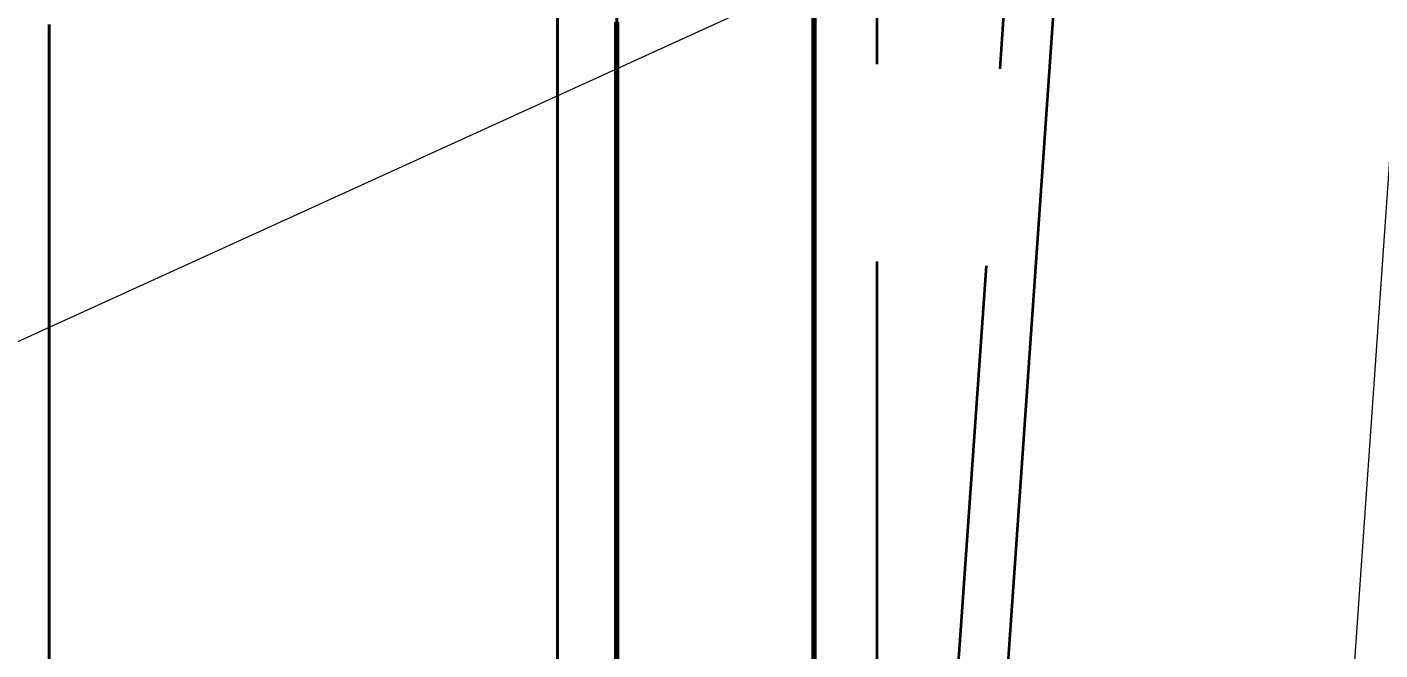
# Model space of a CAD drawing. Header units: millimetres. Extents: x 0 to 2382, y 0 to 420.
# Drawn here: x 141.8 to 148.66, y 232.74 to 235.9 of the extents above; entities that cross this region are included whole.
import ezdxf

# ---------------------------------------------------------------- set-up
doc = ezdxf.new("R2010")
doc.units = ezdxf.units.MM
doc.linetypes.add('IRAM-E-TRAZOS', pattern=[5, 4, -1])
doc.linetypes.add('IRAM-F-TRAZO-PUNTO', pattern=[20, 15, -2, 1, -2])
for name, color, linetype, lineweight in [('01-VISIBLE', 7, 'CONTINUOUS', 70), ('02-OCULTA', 4, 'IRAM-E-TRAZOS', 35), ('03-EJE', 1, 'IRAM-F-TRAZO-PUNTO', 18), ('04-COTA', 3, 'CONTINUOUS', 18), ('08-FINA', 5, 'CONTINUOUS', 18)]:
    doc.layers.add(name, color=color, linetype=linetype, lineweight=lineweight)
doc.styles.add('ISO3098', font='isocpeur.ttf')
doc.dimstyles.new('FLAMA-IRAM', dxfattribs={"dimtxt": 3.5, "dimasz": 3.5, "dimexe": 2, "dimexo": 1.5, "dimgap": 1, "dimtad": 1, "dimdec": 1, "dimtxsty": 'ISO3098', "dimblk": 'IRAM_FLECHA', "dimblk1": 'IRAM_FLECHA', "dimblk2": 'IRAM_FLECHA', "dimcen": 2.5, "dimclrd": 256, "dimclre": 256, "dimclrt": 256, "dimazin": 3, "dimtfac": 1, "dimtmove": 0, "dimatfit": 3, "dimlwd": 18, "dimlwe": 18})

# ---------------------------------------------------------------- blocks, each defined once
blk = doc.blocks.new('IRAM_FLECHA')
blk.add_solid([(0, 0), (-1, 0.125), (-1, -0.125)])

msp = doc.modelspace()

# ---------------------------------------------------------------- linework, layer by layer
at = {"layer": '01-VISIBLE'}
msp.add_line((145.7909, 231.2969), (145.7909, 241.884), dxfattribs=at)
msp.add_lwpolyline([(144.7909, 232.6844), (144.7909, 232.7719), (144.7909, 232.8594), (144.7909, 232.9469), (144.7909, 233.0344), (144.7909, 233.1219), (144.7909, 233.2094), (144.7909, 233.2969), (144.7909, 233.3844), (144.7909, 233.4719), (144.7909, 233.5594), (144.7909, 233.6469), (144.7909, 233.7344), (144.7909, 233.8219), (144.7909, 233.9094), (144.7909, 233.9969), (144.7909, 234.0844), (144.7909, 234.1719), (144.7909, 234.2594), (144.7909, 234.3469), (144.7909, 234.4344), (144.7909, 234.5219), (144.7909, 234.6094), (144.7909, 234.6969), (144.7909, 234.7844), (144.7909, 234.8719), (144.7909, 234.9594), (144.7909, 235.0469), (144.7909, 235.1344), (144.7909, 235.2219), (144.7909, 235.3094), (144.7909, 235.3969), (144.7909, 235.4844), (144.7909, 235.5719), (144.7909, 235.6594), (144.7909, 235.7469), (144.7909, 235.8344), (144.7909, 235.9219)], dxfattribs=at)
at = {"layer": '02-OCULTA'}
for p, q in [((146.1109, 225.7094), (146.1109, 289.7094)), ((146.0364, 225.7094), (148.1849, 256.4345)), ((146.0696, 222.5999), (148.4343, 256.4171))]:
    msp.add_line(p, q, dxfattribs=at)
for points in [[(141.9159, 232.6854), (141.9159, 232.7474), (141.9159, 232.8094), (141.9159, 232.8714), (141.9159, 232.9334), (141.9159, 232.9954), (141.9159, 233.0574), (141.9159, 233.1194), (141.9159, 233.1814), (141.9159, 233.2434), (141.9159, 233.3054), (141.9159, 233.3674), (141.9159, 233.4294), (141.9159, 233.4914), (141.9159, 233.5534), (141.9159, 233.6154), (141.9159, 233.6774), (141.9159, 233.7394), (141.9159, 233.8014), (141.9159, 233.8634), (141.9159, 233.9254), (141.9159, 233.9874), (141.9159, 234.0494), (141.9159, 234.1114), (141.9159, 234.1734), (141.9159, 234.2354), (141.9159, 234.2974), (141.9159, 234.3594), (141.9159, 234.4214), (141.9159, 234.4834), (141.9159, 234.5454), (141.9159, 234.6074), (141.9159, 234.6694), (141.9159, 234.7314), (141.9159, 234.7934), (141.9159, 234.8554), (141.9159, 234.9174), (141.9159, 234.9794), (141.9159, 235.0414), (141.9159, 235.1034), (141.9159, 235.1654), (141.9159, 235.2274), (141.9159, 235.2894), (141.9159, 235.3514), (141.9159, 235.4134), (141.9159, 235.4754), (141.9159, 235.5374), (141.9159, 235.5994), (141.9159, 235.6614), (141.9159, 235.7234), (141.9159, 235.7854), (141.9159, 235.8474), (141.9159, 235.9094)], [(141.9159, 235.9094), (141.9159, 235.8474), (141.9159, 235.7854), (141.9159, 235.7234), (141.9159, 235.6614), (141.9159, 235.5994), (141.9159, 235.5374), (141.9159, 235.4754), (141.9159, 235.4134), (141.9159, 235.3514), (141.9159, 235.2894), (141.9159, 235.2274), (141.9159, 235.1654), (141.9159, 235.1034), (141.9159, 235.0414), (141.9159, 234.9794), (141.9159, 234.9174), (141.9159, 234.8554), (141.9159, 234.7934), (141.9159, 234.7314), (141.9159, 234.6694), (141.9159, 234.6074), (141.9159, 234.5454), (141.9159, 234.4834), (141.9159, 234.4214), (141.9159, 234.3594), (141.9159, 234.2974), (141.9159, 234.2354), (141.9159, 234.1734), (141.9159, 234.1114), (141.9159, 234.0494), (141.9159, 233.9874), (141.9159, 233.9254), (141.9159, 233.8634), (141.9159, 233.8014), (141.9159, 233.7394), (141.9159, 233.6774), (141.9159, 233.6154), (141.9159, 233.5534), (141.9159, 233.4914), (141.9159, 233.4294), (141.9159, 233.3674), (141.9159, 233.3054), (141.9159, 233.2434), (141.9159, 233.1814), (141.9159, 233.1194), (141.9159, 233.0574), (141.9159, 232.9954), (141.9159, 232.9334), (141.9159, 232.8714), (141.9159, 232.8094), (141.9159, 232.7474), (141.9159, 232.6854)], [(144.4909, 232.7334), (144.4909, 232.7964), (144.4909, 232.8594), (144.4909, 232.9224), (144.4909, 232.9854), (144.4909, 233.0484), (144.4909, 233.1114), (144.4909, 233.1744), (144.4909, 233.2374), (144.4909, 233.3004), (144.4909, 233.3634), (144.4909, 233.4264), (144.4909, 233.4894), (144.4909, 233.5524), (144.4909, 233.6154), (144.4909, 233.6784), (144.4909, 233.7414), (144.4909, 233.8044), (144.4909, 233.8674), (144.4909, 233.9304), (144.4909, 233.9934), (144.4909, 234.0564), (144.4909, 234.1194), (144.4909, 234.1824), (144.4909, 234.2454), (144.4909, 234.3084), (144.4909, 234.3714), (144.4909, 234.4344), (144.4909, 234.4974), (144.4909, 234.5604), (144.4909, 234.6234), (144.4909, 234.6864), (144.4909, 234.7494), (144.4909, 234.8124), (144.4909, 234.8754), (144.4909, 234.9384), (144.4909, 235.0014), (144.4909, 235.0644), (144.4909, 235.1274), (144.4909, 235.1904), (144.4909, 235.2534), (144.4909, 235.3164), (144.4909, 235.3794), (144.4909, 235.4424), (144.4909, 235.5054), (144.4909, 235.5684), (144.4909, 235.6314), (144.4909, 235.6944), (144.4909, 235.7574), (144.4909, 235.8204), (144.4909, 235.8834), (144.4909, 235.9464)], [(144.4909, 235.9464), (144.4909, 235.8834), (144.4909, 235.8204), (144.4909, 235.7574), (144.4909, 235.6944), (144.4909, 235.6314), (144.4909, 235.5684), (144.4909, 235.5054), (144.4909, 235.4424), (144.4909, 235.3794), (144.4909, 235.3164), (144.4909, 235.2534), (144.4909, 235.1904), (144.4909, 235.1274), (144.4909, 235.0644), (144.4909, 235.0014), (144.4909, 234.9384), (144.4909, 234.8754), (144.4909, 234.8124), (144.4909, 234.7494), (144.4909, 234.6864), (144.4909, 234.6234), (144.4909, 234.5604), (144.4909, 234.4974), (144.4909, 234.4344), (144.4909, 234.3714), (144.4909, 234.3084), (144.4909, 234.2454), (144.4909, 234.1824), (144.4909, 234.1194), (144.4909, 234.0564), (144.4909, 233.9934), (144.4909, 233.9304), (144.4909, 233.8674), (144.4909, 233.8044), (144.4909, 233.7414), (144.4909, 233.6784), (144.4909, 233.6154), (144.4909, 233.5524), (144.4909, 233.4894), (144.4909, 233.4264), (144.4909, 233.3634), (144.4909, 233.3004), (144.4909, 233.2374), (144.4909, 233.1744), (144.4909, 233.1114), (144.4909, 233.0484), (144.4909, 232.9854), (144.4909, 232.9224), (144.4909, 232.8594), (144.4909, 232.7964), (144.4909, 232.7334)], [(144.4909, 232.6854), (144.4909, 232.7474), (144.4909, 232.8094), (144.4909, 232.8714), (144.4909, 232.9334), (144.4909, 232.9954), (144.4909, 233.0574), (144.4909, 233.1194), (144.4909, 233.1814), (144.4909, 233.2434), (144.4909, 233.3054), (144.4909, 233.3674), (144.4909, 233.4294), (144.4909, 233.4914), (144.4909, 233.5534), (144.4909, 233.6154), (144.4909, 233.6774), (144.4909, 233.7394), (144.4909, 233.8014), (144.4909, 233.8634), (144.4909, 233.9254), (144.4909, 233.9874), (144.4909, 234.0494), (144.4909, 234.1114), (144.4909, 234.1734), (144.4909, 234.2354), (144.4909, 234.2974), (144.4909, 234.3594), (144.4909, 234.4214), (144.4909, 234.4834), (144.4909, 234.5454), (144.4909, 234.6074), (144.4909, 234.6694), (144.4909, 234.7314), (144.4909, 234.7934), (144.4909, 234.8554), (144.4909, 234.9174), (144.4909, 234.9794), (144.4909, 235.0414), (144.4909, 235.1034), (144.4909, 235.1654), (144.4909, 235.2274), (144.4909, 235.2894), (144.4909, 235.3514), (144.4909, 235.4134), (144.4909, 235.4754), (144.4909, 235.5374), (144.4909, 235.5994), (144.4909, 235.6614), (144.4909, 235.7234), (144.4909, 235.7854), (144.4909, 235.8474), (144.4909, 235.9094)], [(144.4909, 235.9094), (144.4909, 235.8474), (144.4909, 235.7854), (144.4909, 235.7234), (144.4909, 235.6614), (144.4909, 235.5994), (144.4909, 235.5374), (144.4909, 235.4754), (144.4909, 235.4134), (144.4909, 235.3514), (144.4909, 235.2894), (144.4909, 235.2274), (144.4909, 235.1654), (144.4909, 235.1034), (144.4909, 235.0414), (144.4909, 234.9794), (144.4909, 234.9174), (144.4909, 234.8554), (144.4909, 234.7934), (144.4909, 234.7314), (144.4909, 234.6694), (144.4909, 234.6074), (144.4909, 234.5454), (144.4909, 234.4834), (144.4909, 234.4214), (144.4909, 234.3594), (144.4909, 234.2974), (144.4909, 234.2354), (144.4909, 234.1734), (144.4909, 234.1114), (144.4909, 234.0494), (144.4909, 233.9874), (144.4909, 233.9254), (144.4909, 233.8634), (144.4909, 233.8014), (144.4909, 233.7394), (144.4909, 233.6774), (144.4909, 233.6154), (144.4909, 233.5534), (144.4909, 233.4914), (144.4909, 233.4294), (144.4909, 233.3674), (144.4909, 233.3054), (144.4909, 233.2434), (144.4909, 233.1814), (144.4909, 233.1194), (144.4909, 233.0574), (144.4909, 232.9954), (144.4909, 232.9334), (144.4909, 232.8714), (144.4909, 232.8094), (144.4909, 232.7474), (144.4909, 232.6854)], [(144.7909, 232.7334), (144.7909, 232.7964), (144.7909, 232.8594), (144.7909, 232.9224), (144.7909, 232.9854), (144.7909, 233.0484), (144.7909, 233.1114), (144.7909, 233.1744), (144.7909, 233.2374), (144.7909, 233.3004), (144.7909, 233.3634), (144.7909, 233.4264), (144.7909, 233.4894), (144.7909, 233.5524), (144.7909, 233.6154), (144.7909, 233.6784), (144.7909, 233.7414), (144.7909, 233.8044), (144.7909, 233.8674), (144.7909, 233.9304), (144.7909, 233.9934), (144.7909, 234.0564), (144.7909, 234.1194), (144.7909, 234.1824), (144.7909, 234.2454), (144.7909, 234.3084), (144.7909, 234.3714), (144.7909, 234.4344), (144.7909, 234.4974), (144.7909, 234.5604), (144.7909, 234.6234), (144.7909, 234.6864), (144.7909, 234.7494), (144.7909, 234.8124), (144.7909, 234.8754), (144.7909, 234.9384), (144.7909, 235.0014), (144.7909, 235.0644), (144.7909, 235.1274), (144.7909, 235.1904), (144.7909, 235.2534), (144.7909, 235.3164), (144.7909, 235.3794), (144.7909, 235.4424), (144.7909, 235.5054), (144.7909, 235.5684), (144.7909, 235.6314), (144.7909, 235.6944), (144.7909, 235.7574), (144.7909, 235.8204), (144.7909, 235.8834), (144.7909, 235.9464)], [(144.7909, 235.9464), (144.7909, 235.8834), (144.7909, 235.8204), (144.7909, 235.7574), (144.7909, 235.6944), (144.7909, 235.6314), (144.7909, 235.5684), (144.7909, 235.5054), (144.7909, 235.4424), (144.7909, 235.3794), (144.7909, 235.3164), (144.7909, 235.2534), (144.7909, 235.1904), (144.7909, 235.1274), (144.7909, 235.0644), (144.7909, 235.0014), (144.7909, 234.9384), (144.7909, 234.8754), (144.7909, 234.8124), (144.7909, 234.7494), (144.7909, 234.6864), (144.7909, 234.6234), (144.7909, 234.5604), (144.7909, 234.4974), (144.7909, 234.4344), (144.7909, 234.3714), (144.7909, 234.3084), (144.7909, 234.2454), (144.7909, 234.1824), (144.7909, 234.1194), (144.7909, 234.0564), (144.7909, 233.9934), (144.7909, 233.9304), (144.7909, 233.8674), (144.7909, 233.8044), (144.7909, 233.7414), (144.7909, 233.6784), (144.7909, 233.6154), (144.7909, 233.5524), (144.7909, 233.4894), (144.7909, 233.4264), (144.7909, 233.3634), (144.7909, 233.3004), (144.7909, 233.2374), (144.7909, 233.1744), (144.7909, 233.1114), (144.7909, 233.0484), (144.7909, 232.9854), (144.7909, 232.9224), (144.7909, 232.8594), (144.7909, 232.7964), (144.7909, 232.7334)], [(144.7909, 235.9219), (144.7909, 235.8344), (144.7909, 235.7469), (144.7909, 235.6594), (144.7909, 235.5719), (144.7909, 235.4844), (144.7909, 235.3969), (144.7909, 235.3094), (144.7909, 235.2219), (144.7909, 235.1344), (144.7909, 235.0469), (144.7909, 234.9594), (144.7909, 234.8719), (144.7909, 234.7844), (144.7909, 234.6969), (144.7909, 234.6094), (144.7909, 234.5219), (144.7909, 234.4344), (144.7909, 234.3469), (144.7909, 234.2594), (144.7909, 234.1719), (144.7909, 234.0844), (144.7909, 233.9969), (144.7909, 233.9094), (144.7909, 233.8219), (144.7909, 233.7344), (144.7909, 233.6469), (144.7909, 233.5594), (144.7909, 233.4719), (144.7909, 233.3844), (144.7909, 233.2969), (144.7909, 233.2094), (144.7909, 233.1219), (144.7909, 233.0344), (144.7909, 232.9469), (144.7909, 232.8594), (144.7909, 232.7719), (144.7909, 232.6844)]]:
    msp.add_lwpolyline(points, dxfattribs=at)
at = {"layer": '03-EJE'}
msp.add_line((150.7225, 264.0531), (147.4676, 217.5047), dxfattribs=at)
at = {"layer": '08-FINA'}
msp.add_line((110.0315, 219.8663), (148.4595, 237.3557), dxfattribs=at)

# ---------------------------------------------------------------- dimensions: what is measured, and where the dimension line sits
at = {"layer": '04-COTA'}
msp.add_linear_dim(base=(126.3909, 212.2094), p1=(145.7909, 212.2094), p2=(158.7909, 303.5963), angle=90, dimstyle='FLAMA-IRAM', override={"dimlfac": 10}, dxfattribs=at).render()

doc.saveas('drawing.dxf')
